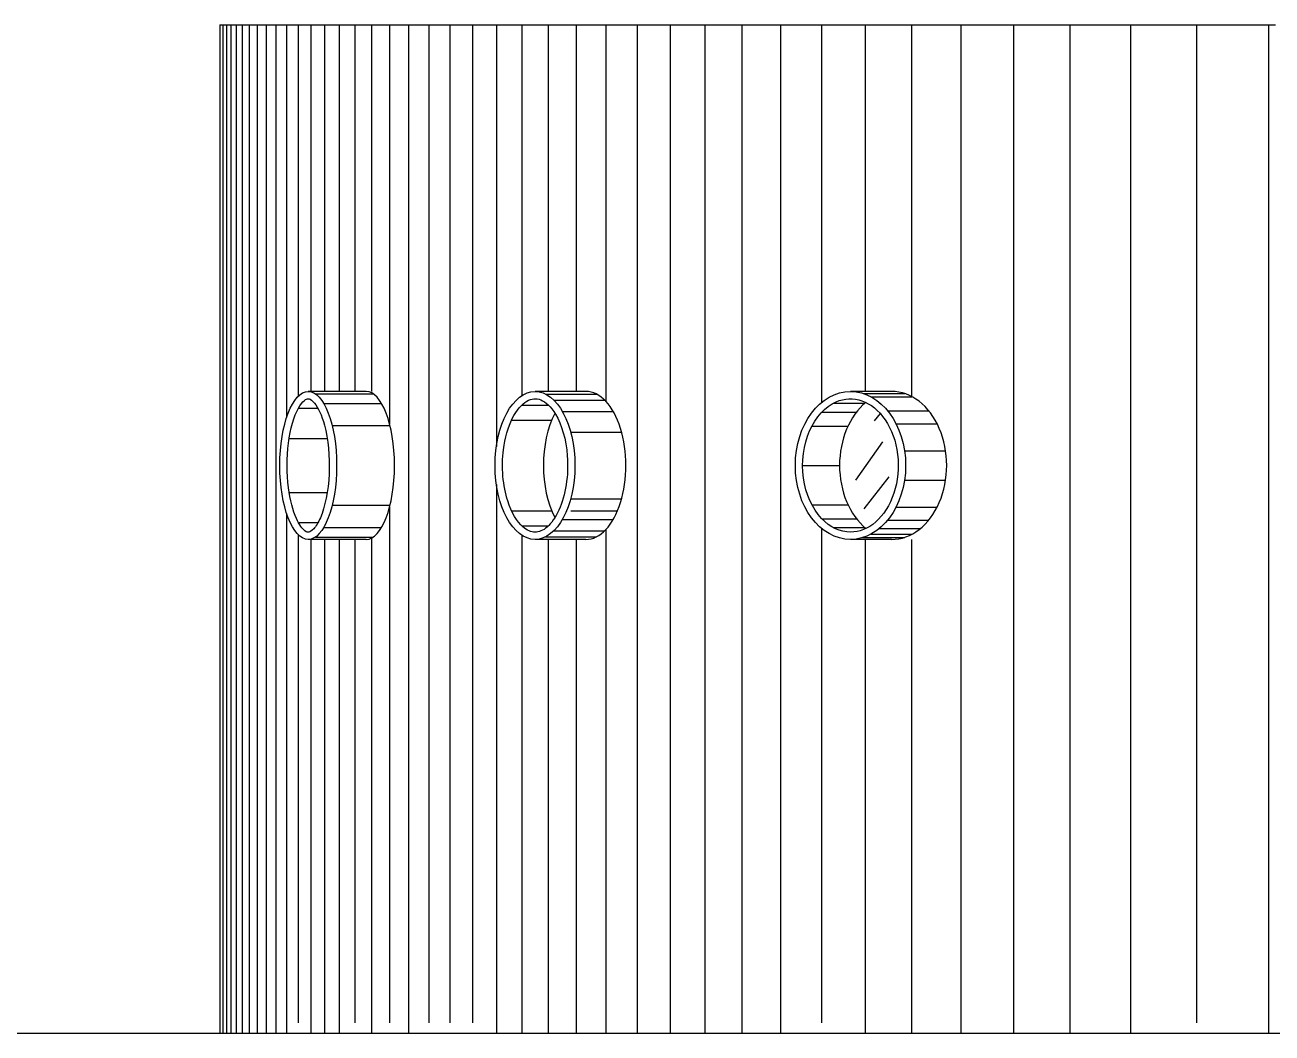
# Model space of a CAD drawing. Extents: x 115 to 1469, y 94 to 338.
# Drawn here: x 128.94 to 140.81, y 244.91 to 254.51 of the extents above; entities that cross this region are included whole.
import ezdxf

# ---------------------------------------------------------------- set-up
doc = ezdxf.new("R2010")
doc.units = 0
doc.layers.add('1', color=7, linetype='CONTINUOUS')

msp = doc.modelspace()

# ---------------------------------------------------------------- linework, layer by layer
at = {"layer": '1', "color": 6}
for p, q in [((130.794, 254.507), (130.794, 244.907)), ((130.794, 254.507), (140.847, 254.507)), ((116.153, 244.907), (204.529, 244.907))]:
    msp.add_line(p, q, dxfattribs=at)
at = {"layer": '1', "color": 253}
for p, q in [((130.823, 254.507), (130.823, 244.907)), ((130.857, 254.507), (130.857, 244.907)), ((130.899, 254.507), (130.899, 244.907)), ((130.949, 254.507), (130.949, 244.907)), ((131.007, 254.507), (131.007, 244.907)), ((131.074, 254.507), (131.074, 244.907)), ((131.15, 254.507), (131.15, 244.907)), ((131.234, 254.507), (131.234, 244.907)), ((131.327, 254.507), (131.327, 244.907)), ((131.43, 254.507), (131.43, 250.768)), ((131.541, 254.507), (131.541, 250.972)), ((131.662, 254.507), (131.662, 251.013)), ((131.792, 254.507), (131.792, 251.017)), ((131.931, 254.507), (131.931, 251.017)), ((132.081, 254.507), (132.081, 251.017)), ((132.24, 254.507), (132.24, 251.017)), ((132.411, 254.507), (132.411, 250.707)), ((132.591, 254.507), (132.591, 250.924)), ((132.783, 254.507), (132.783, 245.005)), ((132.986, 254.507), (132.986, 245.005)), ((133.201, 254.507), (133.201, 245.005)), ((133.429, 254.507), (133.429, 250.493)), ((133.669, 254.507), (133.669, 250.976)), ((133.922, 254.507), (133.922, 251.017)), ((134.189, 254.507), (134.189, 251.017)), ((134.471, 254.507), (134.471, 250.921)), ((134.769, 254.507), (134.769, 244.907)), ((135.083, 254.507), (135.083, 244.907)), ((135.414, 254.507), (135.414, 244.907)), ((135.764, 254.507), (135.764, 244.907)), ((136.134, 254.507), (136.134, 244.907)), ((136.525, 254.507), (136.525, 250.913)), ((136.94, 254.507), (136.94, 251.017)), ((137.381, 254.507), (137.381, 250.969)), ((137.85, 254.507), (137.85, 244.907)), ((138.352, 254.507), (138.352, 244.907)), ((138.889, 254.507), (138.889, 244.907)), ((139.468, 254.507), (139.468, 244.907)), ((140.096, 254.507), (140.096, 245.005)), ((140.782, 254.507), (140.782, 244.907)), ((131.704, 250.994), (132.255, 250.994)), ((132.591, 251.017), (132.591, 244.907)), ((133.896, 250.992), (134.38, 250.992)), ((136.925, 250.996), (137.316, 250.996)), ((136.995, 250.966), (137.385, 250.966)), ((131.542, 250.856), (131.729, 250.856)), ((131.784, 250.902), (132.335, 250.902)), ((133.669, 250.886), (133.923, 250.886)), ((133.976, 250.933), (134.46, 250.933)), ((136.636, 250.904), (136.936, 250.904)), ((137.075, 250.904), (137.085, 250.904)), ((133.572, 250.744), (133.956, 250.744)), ((134.056, 250.827), (134.54, 250.827)), ((136.527, 250.818), (136.856, 250.818)), ((137.155, 250.831), (137.545, 250.831)), ((131.864, 250.691), (132.415, 250.691)), ((134.136, 250.629), (134.62, 250.629)), ((136.433, 250.686), (136.776, 250.686)), ((137.235, 250.707), (137.625, 250.707)), ((131.455, 250.569), (131.817, 250.569)), ((137.315, 250.451), (137.705, 250.451)), ((136.345, 250.312), (136.696, 250.312)), ((133.429, 250.131), (133.429, 244.907)), ((137.315, 250.172), (137.705, 250.172)), ((131.455, 250.055), (131.817, 250.055)), ((131.864, 249.933), (132.415, 249.933)), ((132.411, 249.916), (132.411, 245.005)), ((134.136, 249.994), (134.62, 249.994)), ((136.433, 249.938), (136.776, 249.938)), ((137.235, 249.916), (137.625, 249.916)), ((131.43, 249.855), (131.43, 244.907)), ((131.542, 249.767), (131.729, 249.767)), ((133.573, 249.879), (133.956, 249.879)), ((134.056, 249.796), (134.54, 249.796)), ((134.136, 249.879), (134.581, 249.879)), ((136.526, 249.805), (136.856, 249.805)), ((137.155, 249.792), (137.545, 249.792)), ((131.541, 249.651), (131.541, 245.005)), ((131.784, 249.722), (132.335, 249.722)), ((133.669, 249.737), (133.924, 249.737)), ((133.669, 249.648), (133.669, 244.907)), ((133.976, 249.69), (134.46, 249.69)), ((134.471, 249.702), (134.471, 244.907)), ((136.525, 249.711), (136.525, 245.005)), ((136.636, 249.72), (136.936, 249.72)), ((136.995, 249.657), (137.385, 249.657)), ((137.075, 249.711), (137.465, 249.711)), ((131.662, 249.61), (131.662, 244.907)), ((131.704, 249.629), (132.255, 249.629)), ((131.792, 249.607), (131.792, 244.907)), ((131.931, 249.607), (131.931, 244.907)), ((132.081, 249.607), (132.081, 245.005)), ((132.24, 249.621), (132.24, 244.907)), ((133.896, 249.631), (134.38, 249.631)), ((133.922, 249.607), (133.922, 244.907)), ((134.189, 249.607), (134.189, 244.907)), ((136.915, 249.627), (136.925, 249.627)), ((136.925, 249.627), (137.316, 249.627)), ((136.94, 249.607), (136.94, 244.907)), ((136.995, 249.627), (137.123, 249.627)), ((137.381, 249.607), (137.381, 244.907))]:
    msp.add_line(p, q, dxfattribs=at)
at = {"layer": '1', "color": 21}
for p, q in [((132.187, 251.017), (131.636, 251.017)), ((134.28, 251.017), (133.796, 251.017)), ((137.191, 251.017), (136.8, 251.017)), ((132.187, 249.607), (131.636, 249.607)), ((134.28, 249.607), (133.796, 249.607)), ((137.191, 249.607), (136.8, 249.607))]:
    msp.add_line(p, q, dxfattribs=at)
at = {"layer": '1', "color": 4}
for p, q in [((137.03, 250.736), (137.085, 250.805)), ((136.851, 250.173), (137.107, 250.538)), ((137.165, 250.205), (136.928, 249.898))]:
    msp.add_line(p, q, dxfattribs=at)
at = {"layer": '1', "color": 21}
for centre, major_axis, ratio in [((131.636, 250.312), (0, 0.705), 0.383695), ((133.796, 250.312), (0, -0.705), 0.539546), ((136.8, 250.312), (0, -0.705), 0.744984), ((136.8, 250.312), (0, -0.705), 0.744984)]:
    msp.add_ellipse(centre, major_axis=major_axis, ratio=ratio, dxfattribs=at)
for centre, major_axis, ratio, start_param, end_param in [((132.187, 250.312), (0, 0.705), 0.383695, 3.141593, 6.283185), ((134.28, 250.312), (0, -0.705), 0.539546, 6.283185, 9.424778), ((137.191, 250.312), (0, -0.705), 0.744984, 6.283185, 9.424778), ((137.221, 250.312), (0, -0.705), 0.744984, 3.692399, 5.732402), ((134.256, 250.312), (0, -0.705), 0.539546, 3.931828, 5.492744)]:
    msp.add_ellipse(centre, major_axis=major_axis, ratio=ratio, start_param=start_param, end_param=end_param, dxfattribs=at)
for points, knots in [([(133.796, 249.677), (133.833, 249.677), (133.871, 249.691), (133.951, 249.76), (133.991, 249.816), (134.086, 250.024), (134.117, 250.22), (134.092, 250.558), (134.049, 250.703), (133.947, 250.873), (133.896, 250.918), (133.805, 250.954), (133.764, 250.951), (133.67, 250.896), (133.62, 250.84), (133.539, 250.678), (133.509, 250.574), (133.475, 250.297), (133.49, 250.117), (133.571, 249.863), (133.625, 249.775), (133.72, 249.691), (133.759, 249.677), (133.796, 249.677)], [0, 0, 0, 0, 0.436097, 0.436097, 0.872194, 0.872194, 1.709318, 1.709318, 2.411403, 2.411403, 2.929911, 2.929911, 3.448419, 3.448419, 3.966927, 3.966927, 4.485434, 4.485434, 5.246142, 5.246142, 5.840177, 5.840177, 6.283185, 6.283185, 6.283185, 6.283185]), ([(136.8, 249.677), (136.883, 249.677), (136.967, 249.709), (137.114, 249.838), (137.176, 249.935), (137.251, 250.162), (137.264, 250.292), (137.234, 250.54), (137.191, 250.657), (137.069, 250.837), (136.991, 250.899), (136.828, 250.956), (136.743, 250.953), (136.562, 250.872), (136.469, 250.774), (136.353, 250.509), (136.331, 250.345), (136.374, 250.039), (136.438, 249.899), (136.606, 249.721), (136.704, 249.677), (136.8, 249.677)], [0, 0, 0, 0, 0.577144, 0.577144, 1.154288, 1.154288, 1.731433, 1.731433, 2.308577, 2.308577, 2.885721, 2.885721, 3.462865, 3.462865, 4.17986, 4.17986, 4.896854, 4.896854, 5.613849, 5.613849, 6.283185, 6.283185, 6.283185, 6.283185]), ([(131.636, 250.947), (131.627, 250.947), (131.616, 250.944), (131.582, 250.916), (131.562, 250.892), (131.501, 250.782), (131.466, 250.662), (131.431, 250.389), (131.431, 250.236), (131.463, 249.984), (131.49, 249.88), (131.55, 249.745), (131.582, 249.705), (131.622, 249.676), (131.631, 249.675), (131.652, 249.679), (131.669, 249.687), (131.709, 249.731), (131.732, 249.767), (131.796, 249.916), (131.827, 250.07), (131.842, 250.394), (131.825, 250.564), (131.765, 250.79), (131.73, 250.864), (131.675, 250.932), (131.656, 250.943), (131.641, 250.946), (131.639, 250.947), (131.636, 250.947)], [0, 0, 0, 0, 0.304496, 0.304496, 0.608992, 0.608992, 1.249757, 1.249757, 1.890523, 1.890523, 2.429791, 2.429791, 2.874556, 2.874556, 3.207189, 3.207189, 3.539821, 3.539821, 3.872453, 3.872453, 4.595169, 4.595169, 5.317886, 5.317886, 5.840764, 5.840764, 6.190008, 6.190008, 6.283185, 6.283185, 6.283185, 6.283185])]:
    msp.add_open_spline(points, degree=3, knots=knots, dxfattribs=at)

doc.saveas('drawing.dxf')
